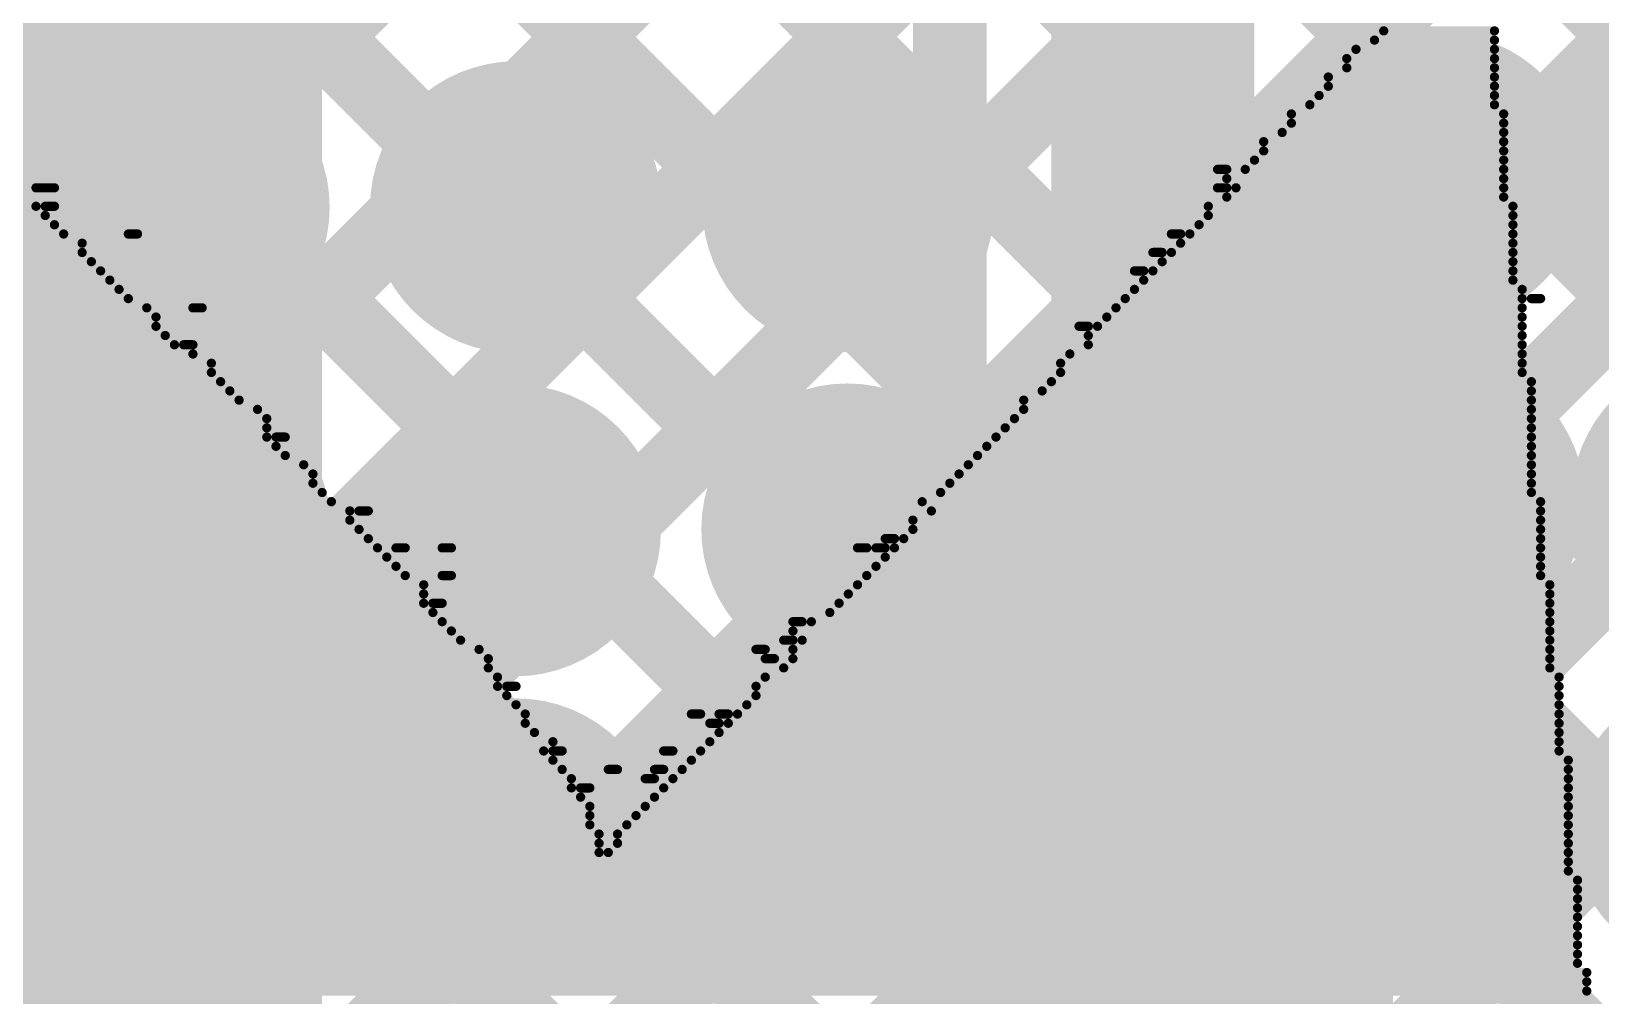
# Model space of a CAD drawing. Header units: millimetres. Extents: x 3.06 to 5.82, y 1.29 to 3.84.
# Drawn here: x 4.7485 to 4.9185, y 1.6215 to 1.7259 of the extents above; entities that cross this region are included whole.
import ezdxf

# ---------------------------------------------------------------- set-up
doc = ezdxf.new("R2010")
doc.units = ezdxf.units.MM
doc.header["$MEASUREMENT"] = 0
for name, color, linetype in [('BottomLayer', 5, 'Continuous'), ('BottomOverlay', 54, 'Continuous'), ('BottomSolder', 6, 'Continuous'), ('MultiLayer', 9, 'Continuous'), ('TopLayer', 1, 'Continuous'), ('TopSolder', 216, 'Continuous'), ('ViaHoleLayer', 16, 'Continuous')]:
    doc.layers.add(name, color=color, linetype=linetype)

msp = doc.modelspace()

# ---------------------------------------------------------------- linework, layer by layer
at = {"layer": 'BottomLayer', "const_width": 0.008}
for points in [[(4.5457, 1.491), (5.4947, 2.44)], [(4.57399, 1.491), (5.52299, 2.44)], [(4.60227, 1.491), (5.55127, 2.44)], [(4.63056, 1.491), (5.1809, 2.04134)], [(4.65884, 1.491), (5.175, 2.00716)], [(4.68712, 1.491), (5.17638, 1.98025)], [(4.54879, 1.9566), (5.01438, 1.491)], [(4.57707, 1.9566), (5.02231, 1.51136)], [(4.60535, 1.9566), (5.03208, 1.52988)], [(4.63364, 1.9566), (5.05225, 1.53799)], [(4.66192, 1.9566), (5.08052, 1.538)], [(4.69021, 1.9566), (5.10881, 1.538)], [(4.71541, 1.491), (5.17455, 1.95014)], [(4.74369, 1.491), (5.17776, 1.92507)], [(4.77198, 1.491), (5.19842, 1.91745)], [(4.51742, 1.491), (4.94258, 1.91616)], [(4.60599, 1.87111), (4.9861, 1.491)], [(4.59781, 1.85101), (4.95782, 1.491)], [(4.57924, 1.84129), (4.92953, 1.491)], [(4.56439, 1.82786), (4.90125, 1.491)], [(4.5539, 1.81006), (4.87296, 1.491)]]:
    msp.add_lwpolyline(points, dxfattribs=at)
at = {"layer": 'BottomLayer', "const_width": 0.01181}
for points in [[(4.8952, 1.71, 1), (4.90701, 1.71, 1)], [(4.83109, 1.707, 1), (4.84291, 1.707, 1)], [(4.75909, 1.70689, 1), (4.77091, 1.70689, 1)], [(4.79509, 1.70689, 1), (4.80691, 1.70689, 1)], [(4.89509, 1.675, 1), (4.9069, 1.675, 1)], [(4.75921, 1.67222, 1), (4.77102, 1.67222, 1)], [(4.79498, 1.67189, 1), (4.80679, 1.67189, 1)], [(4.83098, 1.672, 1), (4.84279, 1.672, 1)], [(4.89498, 1.64, 1), (4.90679, 1.64, 1)], [(4.7591, 1.63789, 1), (4.77091, 1.63789, 1)], [(4.7951, 1.63789, 1), (4.80691, 1.63789, 1)], [(4.8311, 1.638, 1), (4.84291, 1.638, 1)]]:
    msp.add_lwpolyline(points, format="xyb", close=True, dxfattribs=at)
at = {"layer": 'BottomOverlay', "const_width": 0.001}
for points in [[(4.894, 1.725), (4.907, 1.725)], [(4.895, 1.726), (4.907, 1.726)], [(4.892, 1.724), (4.907, 1.724)], [(4.891, 1.723), (4.907, 1.723)], [(4.891, 1.722), (4.907, 1.722)], [(4.889, 1.721), (4.907, 1.721)], [(4.889, 1.72), (4.907, 1.72)], [(4.888, 1.719), (4.907, 1.719)], [(4.885, 1.717), (4.908, 1.717)], [(4.887, 1.718), (4.907, 1.718)], [(4.884, 1.715), (4.908, 1.715)], [(4.885, 1.716), (4.908, 1.716)], [(4.882, 1.714), (4.908, 1.714)], [(4.881, 1.712), (4.908, 1.712)], [(4.882, 1.713), (4.908, 1.713)], [(4.877, 1.711), (4.878, 1.711)], [(4.878, 1.71), (4.908, 1.71)], [(4.88, 1.711), (4.908, 1.711)], [(4.617, 1.708), (4.748, 1.708)], [(4.749, 1.709), (4.751, 1.709)], [(4.877, 1.709), (4.878, 1.709)], [(4.878, 1.708), (4.908, 1.708)], [(4.879, 1.709), (4.908, 1.709)], [(4.619, 1.707), (4.749, 1.707)], [(4.75, 1.707), (4.751, 1.707)], [(4.876, 1.707), (4.909, 1.707)], [(4.621, 1.706), (4.75, 1.706)], [(4.622, 1.705), (4.751, 1.705)], [(4.875, 1.705), (4.909, 1.705)], [(4.876, 1.706), (4.909, 1.706)], [(4.624, 1.704), (4.752, 1.704)], [(4.625, 1.703), (4.754, 1.703)], [(4.759, 1.704), (4.76, 1.704)], [(4.872, 1.704), (4.873, 1.704)], [(4.873, 1.703), (4.909, 1.703)], [(4.874, 1.704), (4.909, 1.704)], [(4.626, 1.702), (4.754, 1.702)], [(4.87, 1.702), (4.871, 1.702)], [(4.872, 1.702), (4.909, 1.702)], [(4.628, 1.701), (4.755, 1.701)], [(4.629, 1.7), (4.756, 1.7)], [(4.868, 1.7), (4.869, 1.7)], [(4.87, 1.7), (4.909, 1.7)], [(4.871, 1.701), (4.909, 1.701)], [(4.63, 1.699), (4.757, 1.699)], [(4.632, 1.698), (4.758, 1.698)], [(4.868, 1.698), (4.91, 1.698)], [(4.869, 1.699), (4.909, 1.699)], [(4.634, 1.697), (4.759, 1.697)], [(4.867, 1.697), (4.91, 1.697)], [(4.911, 1.697), (4.912, 1.697)], [(4.635, 1.696), (4.761, 1.696)], [(4.637, 1.695), (4.762, 1.695)], [(4.766, 1.696), (4.767, 1.696)], [(4.865, 1.695), (4.91, 1.695)], [(4.866, 1.696), (4.91, 1.696)], [(4.638, 1.694), (4.762, 1.694)], [(4.64, 1.693), (4.763, 1.693)], [(4.862, 1.694), (4.863, 1.694)], [(4.863, 1.693), (4.91, 1.693)], [(4.864, 1.694), (4.91, 1.694)], [(4.641, 1.692), (4.764, 1.692)], [(4.642, 1.691), (4.766, 1.691)], [(4.765, 1.692), (4.766, 1.692)], [(4.861, 1.691), (4.91, 1.691)], [(4.863, 1.692), (4.91, 1.692)], [(4.643, 1.69), (4.768, 1.69)], [(4.86, 1.69), (4.91, 1.69)], [(4.645, 1.689), (4.768, 1.689)], [(4.646, 1.688), (4.769, 1.688)], [(4.859, 1.688), (4.911, 1.688)], [(4.86, 1.689), (4.91, 1.689)], [(4.647, 1.687), (4.77, 1.687)], [(4.649, 1.686), (4.771, 1.686)], [(4.856, 1.686), (4.911, 1.686)], [(4.858, 1.687), (4.911, 1.687)], [(4.65, 1.685), (4.773, 1.685)], [(4.856, 1.685), (4.911, 1.685)], [(4.651, 1.684), (4.774, 1.684)], [(4.652, 1.683), (4.774, 1.683)], [(4.854, 1.683), (4.911, 1.683)], [(4.855, 1.684), (4.911, 1.684)], [(4.654, 1.682), (4.774, 1.682)], [(4.655, 1.681), (4.775, 1.681)], [(4.775, 1.682), (4.776, 1.682)], [(4.852, 1.681), (4.911, 1.681)], [(4.853, 1.682), (4.911, 1.682)], [(4.656, 1.68), (4.776, 1.68)], [(4.851, 1.68), (4.911, 1.68)], [(4.657, 1.679), (4.778, 1.679)], [(4.659, 1.678), (4.779, 1.678)], [(4.849, 1.678), (4.911, 1.678)], [(4.85, 1.679), (4.911, 1.679)], [(4.659, 1.677), (4.779, 1.677)], [(4.661, 1.676), (4.78, 1.676)], [(4.847, 1.676), (4.911, 1.676)], [(4.848, 1.677), (4.911, 1.677)], [(4.663, 1.675), (4.781, 1.675)], [(4.664, 1.674), (4.783, 1.674)], [(4.784, 1.674), (4.785, 1.674)], [(4.845, 1.675), (4.912, 1.675)], [(4.846, 1.674), (4.912, 1.674)], [(4.665, 1.673), (4.783, 1.673)], [(4.844, 1.673), (4.912, 1.673)], [(4.665, 1.672), (4.784, 1.672)], [(4.667, 1.671), (4.785, 1.671)], [(4.841, 1.671), (4.842, 1.671)], [(4.843, 1.671), (4.912, 1.671)], [(4.844, 1.672), (4.912, 1.672)], [(4.669, 1.67), (4.786, 1.67)], [(4.67, 1.669), (4.787, 1.669)], [(4.788, 1.67), (4.789, 1.67)], [(4.793, 1.67), (4.794, 1.67)], [(4.838, 1.67), (4.839, 1.67)], [(4.84, 1.67), (4.841, 1.67)], [(4.841, 1.669), (4.912, 1.669)], [(4.842, 1.67), (4.912, 1.67)], [(4.671, 1.668), (4.788, 1.668)], [(4.84, 1.668), (4.912, 1.668)], [(4.672, 1.667), (4.789, 1.667)], [(4.673, 1.666), (4.791, 1.666)], [(4.793, 1.667), (4.794, 1.667)], [(4.838, 1.666), (4.913, 1.666)], [(4.839, 1.667), (4.912, 1.667)], [(4.674, 1.665), (4.791, 1.665)], [(4.675, 1.664), (4.791, 1.664)], [(4.792, 1.664), (4.793, 1.664)], [(4.836, 1.664), (4.913, 1.664)], [(4.837, 1.665), (4.913, 1.665)], [(4.676, 1.663), (4.792, 1.663)], [(4.835, 1.663), (4.913, 1.663)], [(4.678, 1.662), (4.793, 1.662)], [(4.679, 1.661), (4.794, 1.661)], [(4.831, 1.662), (4.832, 1.662)], [(4.831, 1.661), (4.913, 1.661)], [(4.833, 1.662), (4.913, 1.662)], [(4.68, 1.66), (4.795, 1.66)], [(4.681, 1.659), (4.797, 1.659)], [(4.827, 1.659), (4.828, 1.659)], [(4.83, 1.66), (4.831, 1.66)], [(4.831, 1.659), (4.913, 1.659)], [(4.832, 1.66), (4.913, 1.66)], [(4.682, 1.658), (4.798, 1.658)], [(4.683, 1.657), (4.798, 1.657)], [(4.828, 1.658), (4.829, 1.658)], [(4.83, 1.657), (4.913, 1.657)], [(4.831, 1.658), (4.913, 1.658)], [(4.684, 1.656), (4.799, 1.656)], [(4.828, 1.656), (4.914, 1.656)], [(4.685, 1.655), (4.799, 1.655)], [(4.686, 1.654), (4.8, 1.654)], [(4.8, 1.655), (4.801, 1.655)], [(4.827, 1.655), (4.914, 1.655)], [(4.827, 1.654), (4.914, 1.654)], [(4.687, 1.653), (4.801, 1.653)], [(4.688, 1.652), (4.802, 1.652)], [(4.82, 1.652), (4.821, 1.652)], [(4.823, 1.652), (4.824, 1.652)], [(4.825, 1.652), (4.914, 1.652)], [(4.826, 1.653), (4.914, 1.653)], [(4.689, 1.651), (4.802, 1.651)], [(4.822, 1.651), (4.823, 1.651)], [(4.824, 1.651), (4.914, 1.651)], [(4.69, 1.65), (4.803, 1.65)], [(4.691, 1.649), (4.805, 1.649)], [(4.822, 1.649), (4.914, 1.649)], [(4.823, 1.65), (4.914, 1.65)], [(4.692, 1.648), (4.804, 1.648)], [(4.693, 1.647), (4.805, 1.647)], [(4.805, 1.648), (4.806, 1.648)], [(4.817, 1.648), (4.818, 1.648)], [(4.82, 1.647), (4.915, 1.647)], [(4.821, 1.648), (4.914, 1.648)], [(4.695, 1.646), (4.806, 1.646)], [(4.811, 1.646), (4.812, 1.646)], [(4.816, 1.646), (4.817, 1.646)], [(4.819, 1.646), (4.915, 1.646)], [(4.696, 1.645), (4.807, 1.645)], [(4.697, 1.644), (4.807, 1.644)], [(4.808, 1.644), (4.809, 1.644)], [(4.815, 1.645), (4.816, 1.645)], [(4.817, 1.644), (4.915, 1.644)], [(4.818, 1.645), (4.915, 1.645)], [(4.697, 1.643), (4.808, 1.643)], [(4.698, 1.642), (4.809, 1.642)], [(4.815, 1.642), (4.915, 1.642)], [(4.816, 1.643), (4.915, 1.643)], [(4.699, 1.641), (4.809, 1.641)], [(4.7, 1.64), (4.809, 1.64)], [(4.813, 1.64), (4.915, 1.64)], [(4.814, 1.641), (4.915, 1.641)], [(4.701, 1.639), (4.81, 1.639)], [(4.812, 1.639), (4.915, 1.639)], [(4.702, 1.638), (4.81, 1.638)], [(4.703, 1.637), (4.81, 1.637)], [(4.811, 1.637), (4.915, 1.637)], [(4.812, 1.638), (4.915, 1.638)], [(4.703, 1.636), (4.915, 1.636)], [(4.705, 1.635), (4.915, 1.635)], [(4.706, 1.634), (4.916, 1.634)], [(4.707, 1.633), (4.916, 1.633)], [(4.708, 1.632), (4.916, 1.632)], [(4.708, 1.631), (4.916, 1.631)], [(4.709, 1.63), (4.916, 1.63)], [(4.711, 1.629), (4.916, 1.629)], [(4.712, 1.628), (4.916, 1.628)], [(4.712, 1.627), (4.916, 1.627)], [(4.713, 1.626), (4.916, 1.626)], [(4.714, 1.625), (4.916, 1.625)], [(4.715, 1.624), (4.917, 1.624)], [(4.716, 1.623), (4.917, 1.623)], [(4.716, 1.622), (4.917, 1.622)]]:
    msp.add_lwpolyline(points, dxfattribs=at)
at = {"layer": 'BottomOverlay', "const_width": 0.0005}
for points in [[(4.89375, 1.725, 1), (4.89425, 1.725, 1)], [(4.89475, 1.726, 1), (4.89525, 1.726, 1)], [(4.90675, 1.726, 1), (4.90725, 1.726, 1)], [(4.90675, 1.725, 1), (4.90725, 1.725, 1)], [(4.89175, 1.724, 1), (4.89225, 1.724, 1)], [(4.90675, 1.724, 1), (4.90725, 1.724, 1)], [(4.89075, 1.723, 1), (4.89125, 1.723, 1)], [(4.89075, 1.722, 1), (4.89125, 1.722, 1)], [(4.90675, 1.723, 1), (4.90725, 1.723, 1)], [(4.90675, 1.722, 1), (4.90725, 1.722, 1)], [(4.88875, 1.721, 1), (4.88925, 1.721, 1)], [(4.88875, 1.72, 1), (4.88925, 1.72, 1)], [(4.90675, 1.721, 1), (4.90725, 1.721, 1)], [(4.90675, 1.72, 1), (4.90725, 1.72, 1)], [(4.88775, 1.719, 1), (4.88825, 1.719, 1)], [(4.90675, 1.719, 1), (4.90725, 1.719, 1)], [(4.88475, 1.717, 1), (4.88525, 1.717, 1)], [(4.88675, 1.718, 1), (4.88725, 1.718, 1)], [(4.90675, 1.718, 1), (4.90725, 1.718, 1)], [(4.90775, 1.717, 1), (4.90825, 1.717, 1)], [(4.88375, 1.715, 1), (4.88425, 1.715, 1)], [(4.88475, 1.716, 1), (4.88525, 1.716, 1)], [(4.90775, 1.716, 1), (4.90825, 1.716, 1)], [(4.90775, 1.715, 1), (4.90825, 1.715, 1)], [(4.88175, 1.714, 1), (4.88225, 1.714, 1)], [(4.90775, 1.714, 1), (4.90825, 1.714, 1)], [(4.88075, 1.712, 1), (4.88125, 1.712, 1)], [(4.88175, 1.713, 1), (4.88225, 1.713, 1)], [(4.90775, 1.713, 1), (4.90825, 1.713, 1)], [(4.90775, 1.712, 1), (4.90825, 1.712, 1)], [(4.87675, 1.711, 1), (4.87725, 1.711, 1)], [(4.87775, 1.711, 1), (4.87825, 1.711, 1)], [(4.87775, 1.71, 1), (4.87825, 1.71, 1)], [(4.87975, 1.711, 1), (4.88025, 1.711, 1)], [(4.90775, 1.711, 1), (4.90825, 1.711, 1)], [(4.90775, 1.71, 1), (4.90825, 1.71, 1)], [(4.74875, 1.709, 1), (4.74925, 1.709, 1)], [(4.75075, 1.709, 1), (4.75125, 1.709, 1)], [(4.87675, 1.709, 1), (4.87725, 1.709, 1)], [(4.87775, 1.709, 1), (4.87825, 1.709, 1)], [(4.87775, 1.708, 1), (4.87825, 1.708, 1)], [(4.87875, 1.709, 1), (4.87925, 1.709, 1)], [(4.90775, 1.709, 1), (4.90825, 1.709, 1)], [(4.90775, 1.708, 1), (4.90825, 1.708, 1)], [(4.74875, 1.707, 1), (4.74925, 1.707, 1)], [(4.74975, 1.707, 1), (4.75025, 1.707, 1)], [(4.75075, 1.707, 1), (4.75125, 1.707, 1)], [(4.87575, 1.707, 1), (4.87625, 1.707, 1)], [(4.90875, 1.707, 1), (4.90925, 1.707, 1)], [(4.74975, 1.706, 1), (4.75025, 1.706, 1)], [(4.75075, 1.705, 1), (4.75125, 1.705, 1)], [(4.87475, 1.705, 1), (4.87525, 1.705, 1)], [(4.87575, 1.706, 1), (4.87625, 1.706, 1)], [(4.90875, 1.706, 1), (4.90925, 1.706, 1)], [(4.90875, 1.705, 1), (4.90925, 1.705, 1)], [(4.75175, 1.704, 1), (4.75225, 1.704, 1)], [(4.75375, 1.703, 1), (4.75425, 1.703, 1)], [(4.75875, 1.704, 1), (4.75925, 1.704, 1)], [(4.75975, 1.704, 1), (4.76025, 1.704, 1)], [(4.87175, 1.704, 1), (4.87225, 1.704, 1)], [(4.87275, 1.704, 1), (4.87325, 1.704, 1)], [(4.87275, 1.703, 1), (4.87325, 1.703, 1)], [(4.87375, 1.704, 1), (4.87425, 1.704, 1)], [(4.90875, 1.704, 1), (4.90925, 1.704, 1)], [(4.90875, 1.703, 1), (4.90925, 1.703, 1)], [(4.75375, 1.702, 1), (4.75425, 1.702, 1)], [(4.86975, 1.702, 1), (4.87025, 1.702, 1)], [(4.87075, 1.702, 1), (4.87125, 1.702, 1)], [(4.87175, 1.702, 1), (4.87225, 1.702, 1)], [(4.90875, 1.702, 1), (4.90925, 1.702, 1)], [(4.75475, 1.701, 1), (4.75525, 1.701, 1)], [(4.75575, 1.7, 1), (4.75625, 1.7, 1)], [(4.86775, 1.7, 1), (4.86825, 1.7, 1)], [(4.86875, 1.7, 1), (4.86925, 1.7, 1)], [(4.86975, 1.7, 1), (4.87025, 1.7, 1)], [(4.87075, 1.701, 1), (4.87125, 1.701, 1)], [(4.90875, 1.701, 1), (4.90925, 1.701, 1)], [(4.90875, 1.7, 1), (4.90925, 1.7, 1)], [(4.75675, 1.699, 1), (4.75725, 1.699, 1)], [(4.75775, 1.698, 1), (4.75825, 1.698, 1)], [(4.86775, 1.698, 1), (4.86825, 1.698, 1)], [(4.86875, 1.699, 1), (4.86925, 1.699, 1)], [(4.90875, 1.699, 1), (4.90925, 1.699, 1)], [(4.90975, 1.698, 1), (4.91025, 1.698, 1)], [(4.75875, 1.697, 1), (4.75925, 1.697, 1)], [(4.86675, 1.697, 1), (4.86725, 1.697, 1)], [(4.90975, 1.697, 1), (4.91025, 1.697, 1)], [(4.91075, 1.697, 1), (4.91125, 1.697, 1)], [(4.91175, 1.697, 1), (4.91225, 1.697, 1)], [(4.76075, 1.696, 1), (4.76125, 1.696, 1)], [(4.76175, 1.695, 1), (4.76225, 1.695, 1)], [(4.76575, 1.696, 1), (4.76625, 1.696, 1)], [(4.76675, 1.696, 1), (4.76725, 1.696, 1)], [(4.86475, 1.695, 1), (4.86525, 1.695, 1)], [(4.86575, 1.696, 1), (4.86625, 1.696, 1)], [(4.90975, 1.696, 1), (4.91025, 1.696, 1)], [(4.90975, 1.695, 1), (4.91025, 1.695, 1)], [(4.76175, 1.694, 1), (4.76225, 1.694, 1)], [(4.76275, 1.693, 1), (4.76325, 1.693, 1)], [(4.86175, 1.694, 1), (4.86225, 1.694, 1)], [(4.86275, 1.694, 1), (4.86325, 1.694, 1)], [(4.86275, 1.693, 1), (4.86325, 1.693, 1)], [(4.86375, 1.694, 1), (4.86425, 1.694, 1)], [(4.90975, 1.694, 1), (4.91025, 1.694, 1)], [(4.90975, 1.693, 1), (4.91025, 1.693, 1)], [(4.76375, 1.692, 1), (4.76425, 1.692, 1)], [(4.76475, 1.692, 1), (4.76525, 1.692, 1)], [(4.76575, 1.692, 1), (4.76625, 1.692, 1)], [(4.76575, 1.691, 1), (4.76625, 1.691, 1)], [(4.86075, 1.691, 1), (4.86125, 1.691, 1)], [(4.86275, 1.692, 1), (4.86325, 1.692, 1)], [(4.90975, 1.692, 1), (4.91025, 1.692, 1)], [(4.90975, 1.691, 1), (4.91025, 1.691, 1)], [(4.76775, 1.69, 1), (4.76825, 1.69, 1)], [(4.85975, 1.69, 1), (4.86025, 1.69, 1)], [(4.90975, 1.69, 1), (4.91025, 1.69, 1)], [(4.76775, 1.689, 1), (4.76825, 1.689, 1)], [(4.76875, 1.688, 1), (4.76925, 1.688, 1)], [(4.85875, 1.688, 1), (4.85925, 1.688, 1)], [(4.85975, 1.689, 1), (4.86025, 1.689, 1)], [(4.90975, 1.689, 1), (4.91025, 1.689, 1)], [(4.91075, 1.688, 1), (4.91125, 1.688, 1)], [(4.76975, 1.687, 1), (4.77025, 1.687, 1)], [(4.77075, 1.686, 1), (4.77125, 1.686, 1)], [(4.85575, 1.686, 1), (4.85625, 1.686, 1)], [(4.85775, 1.687, 1), (4.85825, 1.687, 1)], [(4.91075, 1.687, 1), (4.91125, 1.687, 1)], [(4.91075, 1.686, 1), (4.91125, 1.686, 1)], [(4.77275, 1.685, 1), (4.77325, 1.685, 1)], [(4.85575, 1.685, 1), (4.85625, 1.685, 1)], [(4.91075, 1.685, 1), (4.91125, 1.685, 1)], [(4.77375, 1.684, 1), (4.77425, 1.684, 1)], [(4.77375, 1.683, 1), (4.77425, 1.683, 1)], [(4.85375, 1.683, 1), (4.85425, 1.683, 1)], [(4.85475, 1.684, 1), (4.85525, 1.684, 1)], [(4.91075, 1.684, 1), (4.91125, 1.684, 1)], [(4.91075, 1.683, 1), (4.91125, 1.683, 1)], [(4.77375, 1.682, 1), (4.77425, 1.682, 1)], [(4.77475, 1.682, 1), (4.77525, 1.682, 1)], [(4.77475, 1.681, 1), (4.77525, 1.681, 1)], [(4.77575, 1.682, 1), (4.77625, 1.682, 1)], [(4.85175, 1.681, 1), (4.85225, 1.681, 1)], [(4.85275, 1.682, 1), (4.85325, 1.682, 1)], [(4.91075, 1.682, 1), (4.91125, 1.682, 1)], [(4.91075, 1.681, 1), (4.91125, 1.681, 1)], [(4.77575, 1.68, 1), (4.77625, 1.68, 1)], [(4.85075, 1.68, 1), (4.85125, 1.68, 1)], [(4.91075, 1.68, 1), (4.91125, 1.68, 1)], [(4.77775, 1.679, 1), (4.77825, 1.679, 1)], [(4.77875, 1.678, 1), (4.77925, 1.678, 1)], [(4.84875, 1.678, 1), (4.84925, 1.678, 1)], [(4.84975, 1.679, 1), (4.85025, 1.679, 1)], [(4.91075, 1.679, 1), (4.91125, 1.679, 1)], [(4.91075, 1.678, 1), (4.91125, 1.678, 1)], [(4.77875, 1.677, 1), (4.77925, 1.677, 1)], [(4.77975, 1.676, 1), (4.78025, 1.676, 1)], [(4.84675, 1.676, 1), (4.84725, 1.676, 1)], [(4.84775, 1.677, 1), (4.84825, 1.677, 1)], [(4.91075, 1.677, 1), (4.91125, 1.677, 1)], [(4.91075, 1.676, 1), (4.91125, 1.676, 1)], [(4.78075, 1.675, 1), (4.78125, 1.675, 1)], [(4.78275, 1.674, 1), (4.78325, 1.674, 1)], [(4.78375, 1.674, 1), (4.78425, 1.674, 1)], [(4.78475, 1.674, 1), (4.78525, 1.674, 1)], [(4.84475, 1.675, 1), (4.84525, 1.675, 1)], [(4.84575, 1.674, 1), (4.84625, 1.674, 1)], [(4.91175, 1.675, 1), (4.91225, 1.675, 1)], [(4.91175, 1.674, 1), (4.91225, 1.674, 1)], [(4.78275, 1.673, 1), (4.78325, 1.673, 1)], [(4.84375, 1.673, 1), (4.84425, 1.673, 1)], [(4.91175, 1.673, 1), (4.91225, 1.673, 1)], [(4.78375, 1.672, 1), (4.78425, 1.672, 1)], [(4.78475, 1.671, 1), (4.78525, 1.671, 1)], [(4.84075, 1.671, 1), (4.84125, 1.671, 1)], [(4.84175, 1.671, 1), (4.84225, 1.671, 1)], [(4.84275, 1.671, 1), (4.84325, 1.671, 1)], [(4.84375, 1.672, 1), (4.84425, 1.672, 1)], [(4.91175, 1.672, 1), (4.91225, 1.672, 1)], [(4.91175, 1.671, 1), (4.91225, 1.671, 1)], [(4.78575, 1.67, 1), (4.78625, 1.67, 1)], [(4.78675, 1.669, 1), (4.78725, 1.669, 1)], [(4.78775, 1.67, 1), (4.78825, 1.67, 1)], [(4.78875, 1.67, 1), (4.78925, 1.67, 1)], [(4.79275, 1.67, 1), (4.79325, 1.67, 1)], [(4.79375, 1.67, 1), (4.79425, 1.67, 1)], [(4.83775, 1.67, 1), (4.83825, 1.67, 1)], [(4.83875, 1.67, 1), (4.83925, 1.67, 1)], [(4.83975, 1.67, 1), (4.84025, 1.67, 1)], [(4.84075, 1.67, 1), (4.84125, 1.67, 1)], [(4.84075, 1.669, 1), (4.84125, 1.669, 1)], [(4.84175, 1.67, 1), (4.84225, 1.67, 1)], [(4.91175, 1.67, 1), (4.91225, 1.67, 1)], [(4.91175, 1.669, 1), (4.91225, 1.669, 1)], [(4.78775, 1.668, 1), (4.78825, 1.668, 1)], [(4.83975, 1.668, 1), (4.84025, 1.668, 1)], [(4.91175, 1.668, 1), (4.91225, 1.668, 1)], [(4.78875, 1.667, 1), (4.78925, 1.667, 1)], [(4.79075, 1.666, 1), (4.79125, 1.666, 1)], [(4.79275, 1.667, 1), (4.79325, 1.667, 1)], [(4.79375, 1.667, 1), (4.79425, 1.667, 1)], [(4.83775, 1.666, 1), (4.83825, 1.666, 1)], [(4.83875, 1.667, 1), (4.83925, 1.667, 1)], [(4.91175, 1.667, 1), (4.91225, 1.667, 1)], [(4.91275, 1.666, 1), (4.91325, 1.666, 1)], [(4.79075, 1.665, 1), (4.79125, 1.665, 1)], [(4.79075, 1.664, 1), (4.79125, 1.664, 1)], [(4.79175, 1.664, 1), (4.79225, 1.664, 1)], [(4.79275, 1.664, 1), (4.79325, 1.664, 1)], [(4.83575, 1.664, 1), (4.83625, 1.664, 1)], [(4.83675, 1.665, 1), (4.83725, 1.665, 1)], [(4.91275, 1.665, 1), (4.91325, 1.665, 1)], [(4.91275, 1.664, 1), (4.91325, 1.664, 1)], [(4.79175, 1.663, 1), (4.79225, 1.663, 1)], [(4.83475, 1.663, 1), (4.83525, 1.663, 1)], [(4.91275, 1.663, 1), (4.91325, 1.663, 1)], [(4.79275, 1.662, 1), (4.79325, 1.662, 1)], [(4.79375, 1.661, 1), (4.79425, 1.661, 1)], [(4.83075, 1.662, 1), (4.83125, 1.662, 1)], [(4.83075, 1.661, 1), (4.83125, 1.661, 1)], [(4.83175, 1.662, 1), (4.83225, 1.662, 1)], [(4.83275, 1.662, 1), (4.83325, 1.662, 1)], [(4.91275, 1.662, 1), (4.91325, 1.662, 1)], [(4.91275, 1.661, 1), (4.91325, 1.661, 1)], [(4.79475, 1.66, 1), (4.79525, 1.66, 1)], [(4.79675, 1.659, 1), (4.79725, 1.659, 1)], [(4.82675, 1.659, 1), (4.82725, 1.659, 1)], [(4.82775, 1.659, 1), (4.82825, 1.659, 1)], [(4.82975, 1.66, 1), (4.83025, 1.66, 1)], [(4.83075, 1.66, 1), (4.83125, 1.66, 1)], [(4.83075, 1.659, 1), (4.83125, 1.659, 1)], [(4.83175, 1.66, 1), (4.83225, 1.66, 1)], [(4.91275, 1.66, 1), (4.91325, 1.66, 1)], [(4.91275, 1.659, 1), (4.91325, 1.659, 1)], [(4.79775, 1.658, 1), (4.79825, 1.658, 1)], [(4.79775, 1.657, 1), (4.79825, 1.657, 1)], [(4.82775, 1.658, 1), (4.82825, 1.658, 1)], [(4.82875, 1.658, 1), (4.82925, 1.658, 1)], [(4.82975, 1.657, 1), (4.83025, 1.657, 1)], [(4.83075, 1.658, 1), (4.83125, 1.658, 1)], [(4.91275, 1.658, 1), (4.91325, 1.658, 1)], [(4.91275, 1.657, 1), (4.91325, 1.657, 1)], [(4.79875, 1.656, 1), (4.79925, 1.656, 1)], [(4.82775, 1.656, 1), (4.82825, 1.656, 1)], [(4.91375, 1.656, 1), (4.91425, 1.656, 1)], [(4.79875, 1.655, 1), (4.79925, 1.655, 1)], [(4.79975, 1.655, 1), (4.80025, 1.655, 1)], [(4.79975, 1.654, 1), (4.80025, 1.654, 1)], [(4.80075, 1.655, 1), (4.80125, 1.655, 1)], [(4.82675, 1.655, 1), (4.82725, 1.655, 1)], [(4.82675, 1.654, 1), (4.82725, 1.654, 1)], [(4.91375, 1.655, 1), (4.91425, 1.655, 1)], [(4.91375, 1.654, 1), (4.91425, 1.654, 1)], [(4.80075, 1.653, 1), (4.80125, 1.653, 1)], [(4.80175, 1.652, 1), (4.80225, 1.652, 1)], [(4.81975, 1.652, 1), (4.82025, 1.652, 1)], [(4.82075, 1.652, 1), (4.82125, 1.652, 1)], [(4.82275, 1.652, 1), (4.82325, 1.652, 1)], [(4.82375, 1.652, 1), (4.82425, 1.652, 1)], [(4.82475, 1.652, 1), (4.82525, 1.652, 1)], [(4.82575, 1.653, 1), (4.82625, 1.653, 1)], [(4.91375, 1.653, 1), (4.91425, 1.653, 1)], [(4.91375, 1.652, 1), (4.91425, 1.652, 1)], [(4.80175, 1.651, 1), (4.80225, 1.651, 1)], [(4.82175, 1.651, 1), (4.82225, 1.651, 1)], [(4.82275, 1.651, 1), (4.82325, 1.651, 1)], [(4.82375, 1.651, 1), (4.82425, 1.651, 1)], [(4.91375, 1.651, 1), (4.91425, 1.651, 1)], [(4.80275, 1.65, 1), (4.80325, 1.65, 1)], [(4.80475, 1.649, 1), (4.80525, 1.649, 1)], [(4.82175, 1.649, 1), (4.82225, 1.649, 1)], [(4.82275, 1.65, 1), (4.82325, 1.65, 1)], [(4.91375, 1.65, 1), (4.91425, 1.65, 1)], [(4.91375, 1.649, 1), (4.91425, 1.649, 1)], [(4.80375, 1.648, 1), (4.80425, 1.648, 1)], [(4.80475, 1.648, 1), (4.80525, 1.648, 1)], [(4.80475, 1.647, 1), (4.80525, 1.647, 1)], [(4.80575, 1.648, 1), (4.80625, 1.648, 1)], [(4.81675, 1.648, 1), (4.81725, 1.648, 1)], [(4.81775, 1.648, 1), (4.81825, 1.648, 1)], [(4.81975, 1.647, 1), (4.82025, 1.647, 1)], [(4.82075, 1.648, 1), (4.82125, 1.648, 1)], [(4.91375, 1.648, 1), (4.91425, 1.648, 1)], [(4.91475, 1.647, 1), (4.91525, 1.647, 1)], [(4.80575, 1.646, 1), (4.80625, 1.646, 1)], [(4.81075, 1.646, 1), (4.81125, 1.646, 1)], [(4.81175, 1.646, 1), (4.81225, 1.646, 1)], [(4.81575, 1.646, 1), (4.81625, 1.646, 1)], [(4.81675, 1.646, 1), (4.81725, 1.646, 1)], [(4.81875, 1.646, 1), (4.81925, 1.646, 1)], [(4.91475, 1.646, 1), (4.91525, 1.646, 1)], [(4.80675, 1.645, 1), (4.80725, 1.645, 1)], [(4.80675, 1.644, 1), (4.80725, 1.644, 1)], [(4.80775, 1.644, 1), (4.80825, 1.644, 1)], [(4.80875, 1.644, 1), (4.80925, 1.644, 1)], [(4.81475, 1.645, 1), (4.81525, 1.645, 1)], [(4.81575, 1.645, 1), (4.81625, 1.645, 1)], [(4.81675, 1.644, 1), (4.81725, 1.644, 1)], [(4.81775, 1.645, 1), (4.81825, 1.645, 1)], [(4.91475, 1.645, 1), (4.91525, 1.645, 1)], [(4.91475, 1.644, 1), (4.91525, 1.644, 1)], [(4.80775, 1.643, 1), (4.80825, 1.643, 1)], [(4.80875, 1.642, 1), (4.80925, 1.642, 1)], [(4.81475, 1.642, 1), (4.81525, 1.642, 1)], [(4.81575, 1.643, 1), (4.81625, 1.643, 1)], [(4.91475, 1.643, 1), (4.91525, 1.643, 1)], [(4.91475, 1.642, 1), (4.91525, 1.642, 1)], [(4.80875, 1.641, 1), (4.80925, 1.641, 1)], [(4.80875, 1.64, 1), (4.80925, 1.64, 1)], [(4.81275, 1.64, 1), (4.81325, 1.64, 1)], [(4.81375, 1.641, 1), (4.81425, 1.641, 1)], [(4.91475, 1.641, 1), (4.91525, 1.641, 1)], [(4.91475, 1.64, 1), (4.91525, 1.64, 1)], [(4.80975, 1.639, 1), (4.81025, 1.639, 1)], [(4.81175, 1.639, 1), (4.81225, 1.639, 1)], [(4.91475, 1.639, 1), (4.91525, 1.639, 1)], [(4.80975, 1.638, 1), (4.81025, 1.638, 1)], [(4.80975, 1.637, 1), (4.81025, 1.637, 1)], [(4.81075, 1.637, 1), (4.81125, 1.637, 1)], [(4.81175, 1.638, 1), (4.81225, 1.638, 1)], [(4.91475, 1.638, 1), (4.91525, 1.638, 1)], [(4.91475, 1.637, 1), (4.91525, 1.637, 1)], [(4.91475, 1.636, 1), (4.91525, 1.636, 1)], [(4.91475, 1.635, 1), (4.91525, 1.635, 1)], [(4.91575, 1.634, 1), (4.91625, 1.634, 1)], [(4.91575, 1.633, 1), (4.91625, 1.633, 1)], [(4.91575, 1.632, 1), (4.91625, 1.632, 1)], [(4.91575, 1.631, 1), (4.91625, 1.631, 1)], [(4.91575, 1.63, 1), (4.91625, 1.63, 1)], [(4.91575, 1.629, 1), (4.91625, 1.629, 1)], [(4.91575, 1.628, 1), (4.91625, 1.628, 1)], [(4.91575, 1.627, 1), (4.91625, 1.627, 1)], [(4.91575, 1.626, 1), (4.91625, 1.626, 1)], [(4.91575, 1.625, 1), (4.91625, 1.625, 1)], [(4.91675, 1.624, 1), (4.91725, 1.624, 1)], [(4.91675, 1.623, 1), (4.91725, 1.623, 1)], [(4.91675, 1.622, 1), (4.91725, 1.622, 1)]]:
    msp.add_lwpolyline(points, format="xyb", close=True, dxfattribs=at)
at = {"layer": 'BottomSolder', "const_width": 0.01581}
for points in [[(4.8932, 1.71, 1), (4.90901, 1.71, 1)], [(4.92331, 1.71, 1), (4.93913, 1.71, 1)], [(4.75709, 1.70689, 1), (4.77291, 1.70689, 1)], [(4.79309, 1.70689, 1), (4.80891, 1.70689, 1)], [(4.82909, 1.707, 1), (4.84491, 1.707, 1)], [(4.89309, 1.675, 1), (4.9089, 1.675, 1)], [(4.9232, 1.675, 1), (4.93901, 1.675, 1)], [(4.75721, 1.67222, 1), (4.77302, 1.67222, 1)], [(4.79298, 1.67189, 1), (4.80879, 1.67189, 1)], [(4.82898, 1.672, 1), (4.84479, 1.672, 1)], [(4.89298, 1.64, 1), (4.90879, 1.64, 1)], [(4.92309, 1.64, 1), (4.9389, 1.64, 1)], [(4.7571, 1.63789, 1), (4.77291, 1.63789, 1)], [(4.7931, 1.63789, 1), (4.80891, 1.63789, 1)], [(4.8291, 1.638, 1), (4.84491, 1.638, 1)]]:
    msp.add_lwpolyline(points, format="xyb", close=True, dxfattribs=at)
at = {"layer": 'MultiLayer', "const_width": 0.01181}
for points in [[(4.8952, 1.71, 1), (4.90701, 1.71, 1)], [(4.83109, 1.707, 1), (4.84291, 1.707, 1)], [(4.75909, 1.70689, 1), (4.77091, 1.70689, 1)], [(4.79509, 1.70689, 1), (4.80691, 1.70689, 1)], [(4.89509, 1.675, 1), (4.9069, 1.675, 1)], [(4.75921, 1.67222, 1), (4.77102, 1.67222, 1)], [(4.79498, 1.67189, 1), (4.80679, 1.67189, 1)], [(4.83098, 1.672, 1), (4.84279, 1.672, 1)], [(4.89498, 1.64, 1), (4.90679, 1.64, 1)], [(4.7591, 1.63789, 1), (4.77091, 1.63789, 1)], [(4.7951, 1.63789, 1), (4.80691, 1.63789, 1)], [(4.8311, 1.638, 1), (4.84291, 1.638, 1)]]:
    msp.add_lwpolyline(points, format="xyb", close=True, dxfattribs=at)
at = {"layer": 'TopLayer'}
for points, const_width in [([(4.892, 1.72416), (5.25884, 2.091)], 0.008), ([(4.87, 1.4791), (4.87, 2)], 0.022), ([(4.848, 1.4791), (4.848, 1.99397)], 0.008), ([(4.892, 1.47961), (4.892, 1.99397)], 0.008), ([(4.892, 1.69588), (5.17638, 1.98025)], 0.008), ([(4.892, 1.66759), (5.17458, 1.95018)], 0.008), ([(4.892, 1.63931), (5.17776, 1.92507)], 0.008), ([(4.892, 1.61102), (5.19842, 1.91745)], 0.008), ([(4.671, 1.89095), (4.848, 1.71395)], 0.008), ([(4.671, 1.86267), (4.848, 1.68567)], 0.008), ([(4.66817, 1.83721), (4.848, 1.65738)], 0.008), ([(4.65461, 1.82249), (4.848, 1.6291)], 0.008), ([(4.541, 1.51458), (4.848, 1.82158)], 0.008), ([(4.64032, 1.80849), (4.848, 1.60082)], 0.008), ([(4.58825, 1.804), (4.848, 1.54425)], 0.008), ([(4.61653, 1.804), (4.848, 1.57253)], 0.008), ([(4.56274, 1.80123), (4.848, 1.51596)], 0.008), ([(4.541, 1.4863), (4.848, 1.7933)], 0.008), ([(4.541, 1.45801), (4.848, 1.76501)], 0.008), ([(4.892, 1.75481), (5.075, 1.57181)], 0.008), ([(4.54519, 1.43392), (4.848, 1.73673)], 0.008), ([(4.892, 1.72652), (5.071, 1.54752)], 0.008), ([(4.55933, 1.41978), (4.848, 1.70844)], 0.008), ([(4.892, 1.69824), (5.05225, 1.53799)], 0.008), ([(4.57348, 1.40564), (4.848, 1.68016)], 0.008), ([(4.892, 1.66995), (5.03208, 1.52988)], 0.008), ([(4.59912, 1.403), (4.848, 1.65188)], 0.008), ([(4.892, 1.64167), (5.02231, 1.51136)], 0.008), ([(4.62741, 1.403), (4.848, 1.62359)], 0.008)]:
    msp.add_lwpolyline(points, dxfattribs=dict(at, const_width=const_width))
for points, const_width in [([(4.89, 1.72652, 1), (4.894, 1.72652, 1)], 0.004), ([(4.89, 1.72416, 1), (4.894, 1.72416, 1)], 0.004), ([(4.8952, 1.71, 1), (4.90701, 1.71, 1)], 0.01181), ([(4.83109, 1.707, 1), (4.84291, 1.707, 1)], 0.01181), ([(4.75909, 1.70689, 1), (4.77091, 1.70689, 1)], 0.01181), ([(4.79509, 1.70689, 1), (4.80691, 1.70689, 1)], 0.01181), ([(4.846, 1.71395, 1), (4.85, 1.71395, 1)], 0.004), ([(4.846, 1.70844, 1), (4.85, 1.70844, 1)], 0.004), ([(4.89, 1.69824, 1), (4.894, 1.69824, 1)], 0.004), ([(4.89, 1.69588, 1), (4.894, 1.69588, 1)], 0.004), ([(4.846, 1.68567, 1), (4.85, 1.68567, 1)], 0.004), ([(4.89509, 1.675, 1), (4.9069, 1.675, 1)], 0.01181), ([(4.75921, 1.67222, 1), (4.77102, 1.67222, 1)], 0.01181), ([(4.79498, 1.67189, 1), (4.80679, 1.67189, 1)], 0.01181), ([(4.83098, 1.672, 1), (4.84279, 1.672, 1)], 0.01181), ([(4.846, 1.68016, 1), (4.85, 1.68016, 1)], 0.004), ([(4.89, 1.66995, 1), (4.894, 1.66995, 1)], 0.004), ([(4.89, 1.66759, 1), (4.894, 1.66759, 1)], 0.004), ([(4.846, 1.65738, 1), (4.85, 1.65738, 1)], 0.004), ([(4.846, 1.65188, 1), (4.85, 1.65188, 1)], 0.004), ([(4.89498, 1.64, 1), (4.90679, 1.64, 1)], 0.01181), ([(4.7591, 1.63789, 1), (4.77091, 1.63789, 1)], 0.01181), ([(4.7951, 1.63789, 1), (4.80691, 1.63789, 1)], 0.01181), ([(4.8311, 1.638, 1), (4.84291, 1.638, 1)], 0.01181), ([(4.89, 1.64167, 1), (4.894, 1.64167, 1)], 0.004), ([(4.89, 1.63931, 1), (4.894, 1.63931, 1)], 0.004), ([(4.846, 1.6291, 1), (4.85, 1.6291, 1)], 0.004), ([(4.846, 1.62359, 1), (4.85, 1.62359, 1)], 0.004)]:
    msp.add_lwpolyline(points, format="xyb", close=True, dxfattribs=dict(at, const_width=const_width))
msp.add_solid([(4.574, 1.403), (4.78, 1.403), (4.574, 1.8), (4.78, 1.8)], dxfattribs=at)
at = {"layer": 'TopSolder', "const_width": 0.01581}
for points in [[(4.8932, 1.71, 1), (4.90901, 1.71, 1)], [(4.92331, 1.71, 1), (4.93913, 1.71, 1)], [(4.75709, 1.70689, 1), (4.77291, 1.70689, 1)], [(4.79309, 1.70689, 1), (4.80891, 1.70689, 1)], [(4.82909, 1.707, 1), (4.84491, 1.707, 1)], [(4.89309, 1.675, 1), (4.9089, 1.675, 1)], [(4.9232, 1.675, 1), (4.93901, 1.675, 1)], [(4.75721, 1.67222, 1), (4.77302, 1.67222, 1)], [(4.79298, 1.67189, 1), (4.80879, 1.67189, 1)], [(4.82898, 1.672, 1), (4.84479, 1.672, 1)], [(4.89298, 1.64, 1), (4.90879, 1.64, 1)], [(4.92309, 1.64, 1), (4.9389, 1.64, 1)], [(4.7571, 1.63789, 1), (4.77291, 1.63789, 1)], [(4.7931, 1.63789, 1), (4.80891, 1.63789, 1)], [(4.8291, 1.638, 1), (4.84491, 1.638, 1)]]:
    msp.add_lwpolyline(points, format="xyb", close=True, dxfattribs=at)
at = {"layer": 'ViaHoleLayer', "const_width": 0.00787}
for points in [[(4.89717, 1.71, 1), (4.90505, 1.71, 1)], [(4.76106, 1.70689, 1), (4.76894, 1.70689, 1)], [(4.79706, 1.70689, 1), (4.80494, 1.70689, 1)], [(4.83306, 1.707, 1), (4.84094, 1.707, 1)], [(4.89706, 1.675, 1), (4.90493, 1.675, 1)], [(4.76118, 1.67222, 1), (4.76905, 1.67222, 1)], [(4.79695, 1.67189, 1), (4.80483, 1.67189, 1)], [(4.83295, 1.672, 1), (4.84083, 1.672, 1)], [(4.89695, 1.64, 1), (4.90482, 1.64, 1)], [(4.76107, 1.63789, 1), (4.76894, 1.63789, 1)], [(4.79707, 1.63789, 1), (4.80494, 1.63789, 1)], [(4.83307, 1.638, 1), (4.84094, 1.638, 1)]]:
    msp.add_lwpolyline(points, format="xyb", close=True, dxfattribs=at)

doc.saveas('drawing.dxf')
